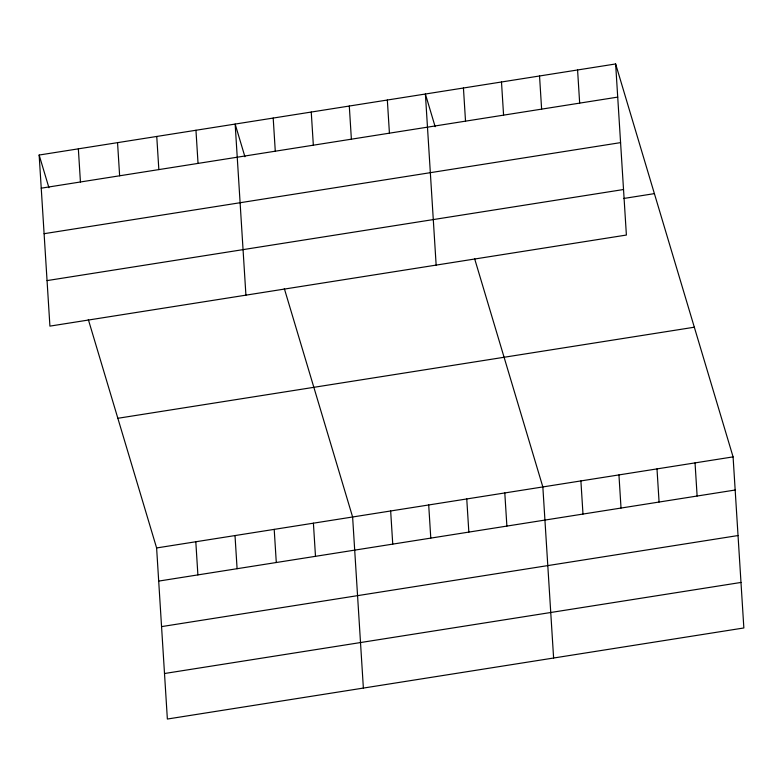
<?xml version="1.0" encoding="UTF-8"?>
<svg xmlns="http://www.w3.org/2000/svg" width="783" height="783" viewBox="0 0 783 783"><rect width="100%" height="100%" fill="white"/><g stroke="black" fill="none" stroke-linecap="round" stroke-linejoin="round"><path stroke-width="1.17" d="M615.634 63.961L626.39 235.047L49.916 326.12L39.15 155.034L615.634 63.961L733.084 456.881L743.85 627.966L167.366 719.039L156.61 547.953L88.332 319.552M41.235 188.174L617.718 97.112M44.102 233.696L620.576 142.623M47.049 280.598L623.532 189.525M623.474 198.51L654.392 193.626M117.842 418.288L694.325 327.216M156.61 547.953L733.084 456.881M158.695 581.094L735.168 490.021M161.552 626.615L738.036 535.543M164.508 673.517L740.982 582.444M435.162 126.719L425.394 94.019L436.151 265.104M474.567 258.527L542.844 486.938L553.61 658.014M244.932 156.766L235.154 124.076L245.921 295.152M284.327 288.584L352.614 516.986L363.371 688.071M39.15 155.034L48.928 187.734M695.04 462.89L697.124 496.031M656.996 468.9L659.08 502.04M618.942 474.919L621.027 508.059M577.58 69.981L579.665 103.121M580.898 480.928L582.983 514.069M539.536 75.99L541.621 109.131M501.492 82L503.577 115.14M504.8 492.947L506.885 526.088M463.438 88.009L465.523 121.15M466.756 498.957L468.841 532.097M428.702 504.966L430.787 538.107M387.34 100.028L389.425 133.169M390.658 510.976L392.743 544.116M349.296 106.038L351.381 139.178M311.252 112.047L313.337 145.188M313.406 523.181L315.49 556.322M273.198 118.057L275.283 151.207M274.207 529.377L276.291 562.517M235.008 535.562L237.092 568.712M195.956 130.262L198.04 163.402M195.809 541.758L197.893 574.898M156.757 136.457L158.841 169.598M117.548 142.653L119.633 175.793M78.349 148.839L80.434 181.989"/></g></svg>
